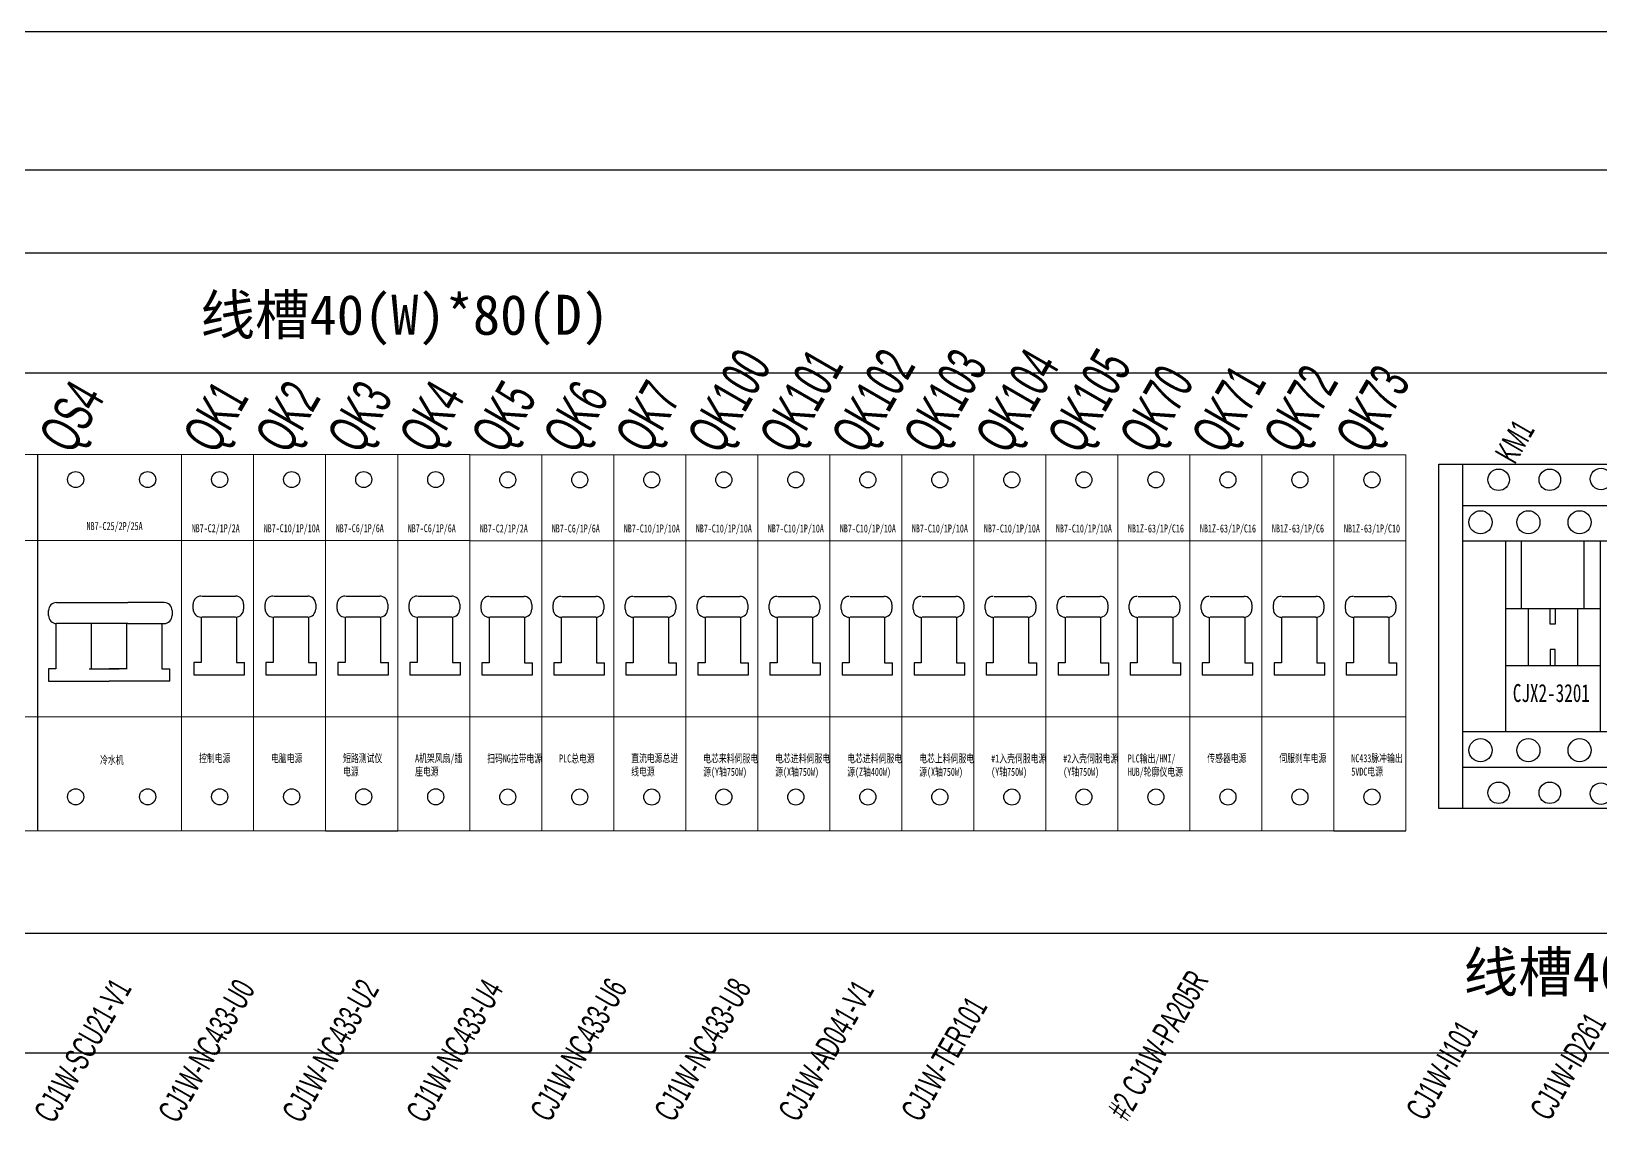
# Model space of a CAD drawing. Header units: millimetres. Extents: x 336 to 12810, y -1577 to 4105.
# Drawn here: x 6502.8 to 6895, y 1675.2 to 1948.1 of the extents above; entities that cross this region are included whole.
import ezdxf

# ---------------------------------------------------------------- set-up
doc = ezdxf.new("R2010")
doc.units = ezdxf.units.MM
doc.layers.add('TEXT', color=2, linetype='Continuous')
doc.layers.add('细实线层', color=7, linetype='Continuous')
doc.styles.add('ST', font='', dxfattribs={"width": 0.8, "height": 300})
doc.styles.get("Standard").update_dxf_attribs({"font": ''})
doc.styles.add('宋', font='', dxfattribs={"width": 0.7})
doc.styles.add('样式 8', font='arial.ttf', dxfattribs={"width": 0.6, "height": 2.5})
doc.styles.get('ST').set_extended_font_data('SimSun')
doc.styles.get('Standard').set_extended_font_data('SimSun')
doc.styles.get('宋').set_extended_font_data('SimSun')
doc.dimstyles.new('ISO-25', dxfattribs={"dimtxt": 2.5, "dimasz": 2.5, "dimexe": 1.25, "dimexo": 0.625, "dimtad": 1, "dimtxsty": 'Standard', "dimcen": 2.5, "dimadec": 0, "dimazin": 0, "dimtfac": 1, "dimtmove": 0, "dimatfit": 3, "dimfxl": 1, "dimarcsym": 0})

# ---------------------------------------------------------------- blocks, each defined once
blk = doc.blocks.new('*D281')
at = {"color": 0, "lineweight": -2}
for p, q in [((6228.84, 1893.42), (6228.84, 1914.79)), ((7828.84, 1893.42), (7828.84, 1914.79)), ((6231.34, 1913.54), (7826.34, 1913.54))]:
    blk.add_line(p, q, dxfattribs=at)
at = {"color": 0}
for points in [[(6231.34, 1913.96), (6231.34, 1913.12), (6228.84, 1913.54)], [(7826.34, 1913.12), (7826.34, 1913.96), (7828.84, 1913.54)]]:
    blk.add_solid(points, dxfattribs=at)
at = {"layer": 'Defpoints', "color": 0}
for p in [(7828.84, 1913.54), (6228.84, 1892.79), (7828.84, 1892.79)]:
    blk.add_point(p, dxfattribs=at)
at = {"color": 0, "insert": (7028.84, 1921.67), "char_height": 2.5, "attachment_point": 5}
blk.add_mtext('{\\H6x;1600}', dxfattribs=at)
blk = doc.blocks.new('CJX2-3201')
for p, q in [((6642.26, 2108.3), (6687.26, 2108.3)), ((6642.26, 2089.11), (6642.26, 2108.3)), ((6687.26, 2108.3), (6687.26, 2089.11)), ((6642.26, 2097.98), (6687.26, 2097.98)), ((6642.26, 2041.48), (6642.26, 2089.11)), ((6642.26, 2089.11), (6687.26, 2089.11)), ((6652.94, 2089.11), (6652.94, 2041.48)), ((6656.95, 2072.26), (6656.95, 2089.11)), ((6672.58, 2072.26), (6672.58, 2089.11)), ((6676.59, 2089.11), (6676.59, 2041.48)), ((6687.26, 2089.11), (6687.26, 2041.48)), ((6652.94, 2072.26), (6676.59, 2072.26)), ((6658.58, 2072.26), (6658.58, 2058.03)), ((6664.08, 2068.31), (6664.08, 2072.26)), ((6665.36, 2072.26), (6665.36, 2068.31)), ((6670.95, 2072.26), (6670.95, 2058.03)), ((6665.36, 2068.31), (6664.08, 2068.31)), ((6665.36, 2061.98), (6664.08, 2061.98)), ((6664.08, 2061.98), (6664.08, 2058.03)), ((6665.36, 2058.03), (6665.36, 2061.98)), ((6652.94, 2058.03), (6676.59, 2058.03)), ((6642.26, 2022.3), (6642.26, 2041.48)), ((6642.26, 2041.48), (6687.26, 2041.48)), ((6687.26, 2041.48), (6687.26, 2022.3)), ((6642.26, 2032.61), (6687.26, 2032.61)), ((6687.26, 2022.3), (6642.26, 2022.3))]:
    blk.add_line(p, q)
blk.add_lwpolyline([(6636.26, 2108.3), (6693.26, 2108.3), (6693.26, 2022.3), (6636.26, 2022.3)], close=True)
for centre, radius in [((6651.2, 2104.4), 2.69), ((6663.99, 2104.4), 2.69), ((6676.79, 2104.61), 2.69), ((6646.68, 2093.77), 2.89), ((6658.65, 2093.77), 2.89), ((6671.45, 2093.77), 2.89), ((6682.89, 2093.97), 2.89), ((6646.68, 2036.83), 2.89), ((6658.65, 2036.83), 2.89), ((6671.45, 2036.83), 2.89), ((6682.89, 2036.62), 2.89), ((6651.2, 2026.19), 2.69), ((6663.99, 2026.19), 2.69), ((6676.79, 2025.98), 2.69)]:
    blk.add_circle(centre, radius)
at = {"layer": 'TEXT', "color": 0, "style": 'ST', "width": 0.7}
blk.add_text('CJX2-3201', height=4.5, dxfattribs=at).set_placement((6654.74, 2048.87))

msp = doc.modelspace()

# ---------------------------------------------------------------- linework, layer by layer
for p, q in [((6268.84, 1862.792), (7328.84, 1862.792)), ((6504.302, 1842.364), (6504.302, 1748.364)), ((6543.36, 1790.404), (6543.36, 1787.34)), ((6561.36, 1790.404), (6561.36, 1787.34)), ((6579.36, 1790.404), (6579.36, 1787.34)), ((6597.36, 1790.404), (6597.36, 1787.34)), ((6615.36, 1790.343), (6615.36, 1787.278)), ((6633.36, 1790.343), (6633.36, 1787.278)), ((6651.36, 1790.343), (6651.36, 1787.278)), ((6669.36, 1790.343), (6669.36, 1787.278)), ((6687.36, 1790.343), (6687.36, 1787.278)), ((6705.36, 1790.343), (6705.36, 1787.278)), ((6723.36, 1790.343), (6723.36, 1787.278)), ((6741.36, 1790.343), (6741.36, 1787.278)), ((6759.36, 1790.343), (6759.36, 1787.278)), ((6777.36, 1790.343), (6777.36, 1787.278)), ((6795.36, 1790.343), (6795.36, 1787.278)), ((6813.36, 1790.343), (6813.36, 1787.278)), ((6831.36, 1790.343), (6831.36, 1787.278)), ((6543.36, 1787.34), (6556.017, 1787.34)), ((6561.36, 1787.34), (6574.017, 1787.34)), ((6579.36, 1787.34), (6592.017, 1787.34)), ((6597.36, 1787.34), (6610.017, 1787.34)), ((6615.36, 1787.278), (6628.017, 1787.278)), ((6633.36, 1787.278), (6646.017, 1787.278)), ((6651.36, 1787.278), (6664.017, 1787.278)), ((6669.36, 1787.278), (6682.017, 1787.278)), ((6687.36, 1787.278), (6700.017, 1787.278)), ((6705.36, 1787.278), (6718.017, 1787.278)), ((6723.36, 1787.278), (6736.017, 1787.278)), ((6741.36, 1787.278), (6754.017, 1787.278)), ((6759.36, 1787.278), (6772.017, 1787.278)), ((6777.36, 1787.278), (6790.017, 1787.278)), ((6795.36, 1787.278), (6808.017, 1787.278)), ((6813.36, 1787.278), (6826.017, 1787.278)), ((6831.36, 1787.278), (6844.017, 1787.278)), ((6576.302, 1748.364), (6594.302, 1748.364)), ((6828.302, 1748.303), (6846.302, 1748.303)), ((6268.84, 1722.792), (7328.84, 1722.792)), ((7328.84, 1692.792), (6268.84, 1692.792))]:
    msp.add_line(p, q)
at = {"color": 0}
for p, q in [((6509.054, 1805.369), (6526.853, 1805.369)), ((6535.953, 1805.369), (6526.853, 1805.369)), ((6543.164, 1803.76), (6543.164, 1804.987)), ((6545.36, 1806.987), (6553.811, 1806.987)), ((6555.811, 1804.987), (6555.811, 1803.76)), ((6561.164, 1803.76), (6561.164, 1804.987)), ((6563.36, 1806.987), (6571.811, 1806.987)), ((6573.811, 1804.987), (6573.811, 1803.76)), ((6579.164, 1803.76), (6579.164, 1804.987)), ((6581.36, 1806.987), (6589.811, 1806.987)), ((6591.811, 1804.987), (6591.811, 1803.76)), ((6597.164, 1803.76), (6597.164, 1804.987)), ((6599.36, 1806.987), (6607.811, 1806.987)), ((6609.811, 1804.987), (6609.811, 1803.76)), ((6615.164, 1803.699), (6615.164, 1804.926)), ((6617.36, 1806.926), (6625.811, 1806.926)), ((6627.811, 1804.926), (6627.811, 1803.699)), ((6633.164, 1803.699), (6633.164, 1804.926)), ((6635.36, 1806.926), (6643.811, 1806.926)), ((6645.811, 1804.926), (6645.811, 1803.699)), ((6651.164, 1803.699), (6651.164, 1804.926)), ((6653.36, 1806.926), (6661.811, 1806.926)), ((6663.811, 1804.926), (6663.811, 1803.699)), ((6669.164, 1803.699), (6669.164, 1804.926)), ((6671.36, 1806.926), (6679.811, 1806.926)), ((6681.811, 1804.926), (6681.811, 1803.699)), ((6687.164, 1803.699), (6687.164, 1804.926)), ((6689.36, 1806.926), (6697.811, 1806.926)), ((6699.811, 1804.926), (6699.811, 1803.699)), ((6705.164, 1803.699), (6705.164, 1804.926)), ((6707.36, 1806.926), (6715.811, 1806.926)), ((6717.811, 1804.926), (6717.811, 1803.699)), ((6723.164, 1803.699), (6723.164, 1804.926)), ((6725.36, 1806.926), (6733.811, 1806.926)), ((6735.811, 1804.926), (6735.811, 1803.699)), ((6741.164, 1803.699), (6741.164, 1804.926)), ((6743.36, 1806.926), (6751.811, 1806.926)), ((6753.811, 1804.926), (6753.811, 1803.699)), ((6759.164, 1803.699), (6759.164, 1804.926)), ((6761.36, 1806.926), (6769.811, 1806.926)), ((6771.811, 1804.926), (6771.811, 1803.699)), ((6777.164, 1803.699), (6777.164, 1804.926)), ((6779.36, 1806.926), (6787.811, 1806.926)), ((6789.811, 1804.926), (6789.811, 1803.699)), ((6795.164, 1803.699), (6795.164, 1804.926)), ((6797.36, 1806.926), (6805.811, 1806.926)), ((6807.811, 1804.926), (6807.811, 1803.699)), ((6813.164, 1803.699), (6813.164, 1804.926)), ((6815.36, 1806.926), (6823.811, 1806.926)), ((6825.811, 1804.926), (6825.811, 1803.699)), ((6831.164, 1803.699), (6831.164, 1804.926)), ((6833.36, 1806.926), (6841.811, 1806.926)), ((6843.811, 1804.926), (6843.811, 1803.699)), ((6507.054, 1802.141), (6507.054, 1803.369)), ((6537.914, 1803.369), (6537.914, 1802.142)), ((6545.164, 1801.76), (6545.164, 1790.404)), ((6553.811, 1801.76), (6545.36, 1801.76)), ((6554.006, 1801.76), (6554.006, 1790.404)), ((6563.164, 1801.76), (6563.164, 1790.404)), ((6571.811, 1801.76), (6563.36, 1801.76)), ((6572.006, 1801.76), (6572.006, 1790.404)), ((6581.164, 1801.76), (6581.164, 1790.404)), ((6589.811, 1801.76), (6581.36, 1801.76)), ((6590.006, 1801.76), (6590.006, 1790.404)), ((6599.164, 1801.76), (6599.164, 1790.404)), ((6607.811, 1801.76), (6599.36, 1801.76)), ((6608.006, 1801.76), (6608.006, 1790.404)), ((6617.164, 1801.699), (6617.164, 1790.343)), ((6625.811, 1801.699), (6617.36, 1801.699)), ((6626.006, 1801.699), (6626.006, 1790.343)), ((6635.164, 1801.699), (6635.164, 1790.343)), ((6643.811, 1801.699), (6635.36, 1801.699)), ((6644.006, 1801.699), (6644.006, 1790.343)), ((6653.164, 1801.699), (6653.164, 1790.343)), ((6661.811, 1801.699), (6653.36, 1801.699)), ((6662.006, 1801.699), (6662.006, 1790.343)), ((6671.164, 1801.699), (6671.164, 1790.343)), ((6679.811, 1801.699), (6671.36, 1801.699)), ((6680.006, 1801.699), (6680.006, 1790.343)), ((6689.164, 1801.699), (6689.164, 1790.343)), ((6697.811, 1801.699), (6689.36, 1801.699)), ((6698.006, 1801.699), (6698.006, 1790.343)), ((6707.164, 1801.699), (6707.164, 1790.343)), ((6715.811, 1801.699), (6707.36, 1801.699)), ((6716.006, 1801.699), (6716.006, 1790.343)), ((6725.164, 1801.699), (6725.164, 1790.343)), ((6733.811, 1801.699), (6725.36, 1801.699)), ((6734.006, 1801.699), (6734.006, 1790.343)), ((6743.164, 1801.699), (6743.164, 1790.343)), ((6751.811, 1801.699), (6743.36, 1801.699)), ((6752.006, 1801.699), (6752.006, 1790.343)), ((6761.164, 1801.699), (6761.164, 1790.343)), ((6769.811, 1801.699), (6761.36, 1801.699)), ((6770.006, 1801.699), (6770.006, 1790.343)), ((6779.164, 1801.699), (6779.164, 1790.343)), ((6787.811, 1801.699), (6779.36, 1801.699)), ((6788.006, 1801.699), (6788.006, 1790.343)), ((6797.164, 1801.699), (6797.164, 1790.343)), ((6805.811, 1801.699), (6797.36, 1801.699)), ((6806.006, 1801.699), (6806.006, 1790.343)), ((6815.164, 1801.699), (6815.164, 1790.343)), ((6823.811, 1801.699), (6815.36, 1801.699)), ((6824.006, 1801.699), (6824.006, 1790.343)), ((6833.164, 1801.699), (6833.164, 1790.343)), ((6841.811, 1801.699), (6833.36, 1801.699)), ((6842.006, 1801.699), (6842.006, 1790.343)), ((6508.858, 1800.141), (6508.858, 1788.785)), ((6526.853, 1800.141), (6509.054, 1800.141)), ((6517.701, 1800.141), (6517.701, 1788.785)), ((6526.528, 1800.141), (6526.528, 1788.785)), ((6526.853, 1800.141), (6535.953, 1800.141)), ((6535.37, 1800.141), (6535.37, 1788.785)), ((6508.858, 1788.785), (6507.054, 1788.785)), ((6507.054, 1788.785), (6507.054, 1785.721)), ((6517.169, 1788.785), (6524.723, 1788.785)), ((6517.701, 1788.785), (6522.179, 1788.785)), ((6526.657, 1788.785), (6522.179, 1788.785)), ((6526.528, 1788.785), (6524.723, 1788.785)), ((6535.37, 1788.785), (6537.381, 1788.785)), ((6545.164, 1790.404), (6543.36, 1790.404)), ((6554.006, 1790.404), (6556.017, 1790.404)), ((6563.164, 1790.404), (6561.36, 1790.404)), ((6572.006, 1790.404), (6574.017, 1790.404)), ((6581.164, 1790.404), (6579.36, 1790.404)), ((6590.006, 1790.404), (6592.017, 1790.404)), ((6599.164, 1790.404), (6597.36, 1790.404)), ((6608.006, 1790.404), (6610.017, 1790.404)), ((6617.164, 1790.343), (6615.36, 1790.343)), ((6626.006, 1790.343), (6628.017, 1790.343)), ((6635.164, 1790.343), (6633.36, 1790.343)), ((6644.006, 1790.343), (6646.017, 1790.343)), ((6653.164, 1790.343), (6651.36, 1790.343)), ((6662.006, 1790.343), (6664.017, 1790.343)), ((6671.164, 1790.343), (6669.36, 1790.343)), ((6680.006, 1790.343), (6682.017, 1790.343)), ((6689.164, 1790.343), (6687.36, 1790.343)), ((6698.006, 1790.343), (6700.017, 1790.343)), ((6707.164, 1790.343), (6705.36, 1790.343)), ((6716.006, 1790.343), (6718.017, 1790.343)), ((6725.164, 1790.343), (6723.36, 1790.343)), ((6734.006, 1790.343), (6736.017, 1790.343)), ((6743.164, 1790.343), (6741.36, 1790.343)), ((6752.006, 1790.343), (6754.017, 1790.343)), ((6761.164, 1790.343), (6759.36, 1790.343)), ((6770.006, 1790.343), (6772.017, 1790.343)), ((6779.164, 1790.343), (6777.36, 1790.343)), ((6788.006, 1790.343), (6790.017, 1790.343)), ((6797.164, 1790.343), (6795.36, 1790.343)), ((6806.006, 1790.343), (6808.017, 1790.343)), ((6815.164, 1790.343), (6813.36, 1790.343)), ((6824.006, 1790.343), (6826.017, 1790.343)), ((6833.164, 1790.343), (6831.36, 1790.343)), ((6842.006, 1790.343), (6844.017, 1790.343)), ((6507.054, 1785.721), (6522.179, 1785.721)), ((6537.381, 1785.721), (6522.179, 1785.721))]:
    msp.add_line(p, q, dxfattribs=at)
at = {"color": 1}
msp.add_lwpolyline([(6148.29, 1948.1), (7905.608, 1948.1), (7905.608, 940.442), (6148.29, 940.442)], close=True, dxfattribs=at)
msp.add_lwpolyline([(6228.84, 1892.792), (7828.84, 1892.792), (7828.84, 1402.792), (6228.84, 1402.792)], close=True)
at = {"color": 0, "linetype": 'Continuous'}
for centre in [(6513.815, 1836.106), (6531.815, 1836.106), (6549.815, 1836.106), (6567.815, 1836.106), (6585.815, 1836.106), (6603.815, 1836.106), (6621.815, 1836.045), (6639.815, 1836.045), (6657.815, 1836.045), (6675.815, 1836.045), (6693.815, 1836.045), (6711.815, 1836.045), (6729.815, 1836.045), (6747.815, 1836.045), (6765.815, 1836.045), (6783.815, 1836.045), (6801.815, 1836.045), (6819.815, 1836.045), (6837.815, 1836.045), (6513.815, 1756.845), (6531.815, 1756.845), (6549.815, 1756.845), (6567.815, 1756.845), (6585.815, 1756.845), (6603.815, 1756.845), (6621.815, 1756.784), (6639.815, 1756.784), (6657.815, 1756.784), (6675.815, 1756.784), (6693.815, 1756.784), (6711.815, 1756.784), (6729.815, 1756.784), (6747.815, 1756.784), (6765.815, 1756.784), (6783.815, 1756.784), (6801.815, 1756.784), (6819.815, 1756.784), (6837.815, 1756.784)]:
    msp.add_circle(centre, 2.01, dxfattribs=at)
at = {"color": 0}
for centre, start, end in [((6509.054, 1803.369), 90, 180), ((6535.914, 1803.369), 0, 90), ((6545.164, 1804.987), 90, 180), ((6553.811, 1804.987), 0, 90), ((6563.164, 1804.987), 90, 180), ((6571.811, 1804.987), 0, 90), ((6581.164, 1804.987), 90, 180), ((6589.811, 1804.987), 0, 90), ((6599.164, 1804.987), 90, 180), ((6607.811, 1804.987), 0, 90), ((6617.164, 1804.926), 90, 180), ((6625.811, 1804.926), 0, 90), ((6635.164, 1804.926), 90, 180), ((6643.811, 1804.926), 0, 90), ((6653.164, 1804.926), 90, 180), ((6661.811, 1804.926), 0, 90), ((6671.164, 1804.926), 90, 180), ((6679.811, 1804.926), 0, 90), ((6689.164, 1804.926), 90, 180), ((6697.811, 1804.926), 0, 90), ((6707.164, 1804.926), 90, 180), ((6715.811, 1804.926), 0, 90), ((6725.164, 1804.926), 90, 180), ((6733.811, 1804.926), 0, 90), ((6743.164, 1804.926), 90, 180), ((6751.811, 1804.926), 0, 90), ((6761.164, 1804.926), 90, 180), ((6769.811, 1804.926), 0, 90), ((6779.164, 1804.926), 90, 180), ((6787.811, 1804.926), 0, 90), ((6797.164, 1804.926), 90, 180), ((6805.811, 1804.926), 0, 90), ((6815.164, 1804.926), 90, 180), ((6823.811, 1804.926), 0, 90), ((6833.164, 1804.926), 90, 180), ((6841.811, 1804.926), 0, 90), ((6509.054, 1802.141), 180, 270), ((6535.914, 1802.142), 270, 0), ((6545.164, 1803.76), 180, 270), ((6553.811, 1803.76), 270, 0), ((6563.164, 1803.76), 180, 270), ((6571.811, 1803.76), 270, 0), ((6581.164, 1803.76), 180, 270), ((6589.811, 1803.76), 270, 0), ((6599.164, 1803.76), 180, 270), ((6607.811, 1803.76), 270, 0), ((6617.164, 1803.699), 180, 270), ((6625.811, 1803.699), 270, 0), ((6635.164, 1803.699), 180, 270), ((6643.811, 1803.699), 270, 0), ((6653.164, 1803.699), 180, 270), ((6661.811, 1803.699), 270, 0), ((6671.164, 1803.699), 180, 270), ((6679.811, 1803.699), 270, 0), ((6689.164, 1803.699), 180, 270), ((6697.811, 1803.699), 270, 0), ((6707.164, 1803.699), 180, 270), ((6715.811, 1803.699), 270, 0), ((6725.164, 1803.699), 180, 270), ((6733.811, 1803.699), 270, 0), ((6743.164, 1803.699), 180, 270), ((6751.811, 1803.699), 270, 0), ((6761.164, 1803.699), 180, 270), ((6769.811, 1803.699), 270, 0), ((6779.164, 1803.699), 180, 270), ((6787.811, 1803.699), 270, 0), ((6797.164, 1803.699), 180, 270), ((6805.811, 1803.699), 270, 0), ((6815.164, 1803.699), 180, 270), ((6823.811, 1803.699), 270, 0), ((6833.164, 1803.699), 180, 270), ((6841.811, 1803.699), 270, 0)]:
    msp.add_arc(centre, 2, start, end, dxfattribs=at)
at = {"layer": 'TEXT', "linetype": 'Continuous'}
for p, q in [((6537.381, 1785.721), (6537.381, 1788.785)), ((6556.017, 1787.34), (6556.017, 1790.404)), ((6574.017, 1787.34), (6574.017, 1790.404)), ((6592.017, 1787.34), (6592.017, 1790.404)), ((6610.017, 1787.34), (6610.017, 1790.404)), ((6628.017, 1787.278), (6628.017, 1790.343)), ((6646.017, 1787.278), (6646.017, 1790.343)), ((6664.017, 1787.278), (6664.017, 1790.343)), ((6682.017, 1787.278), (6682.017, 1790.343)), ((6700.017, 1787.278), (6700.017, 1790.343)), ((6718.017, 1787.278), (6718.017, 1790.343)), ((6736.017, 1787.278), (6736.017, 1790.343)), ((6754.017, 1787.278), (6754.017, 1790.343)), ((6772.017, 1787.278), (6772.017, 1790.343)), ((6790.017, 1787.278), (6790.017, 1790.343)), ((6808.017, 1787.278), (6808.017, 1790.343)), ((6826.017, 1787.278), (6826.017, 1790.343)), ((6844.017, 1787.278), (6844.017, 1790.343))]:
    msp.add_line(p, q, dxfattribs=at)
at = {"layer": '细实线层', "lineweight": 0}
for p, q in [((6486.302, 1842.364), (6504.302, 1842.364)), ((6504.302, 1842.364), (6504.302, 1748.364)), ((6504.302, 1842.364), (6504.302, 1748.364)), ((6504.302, 1842.364), (6522.302, 1842.364)), ((6522.302, 1842.364), (6540.302, 1842.364)), ((6540.302, 1842.364), (6540.302, 1748.364)), ((6540.302, 1842.364), (6558.302, 1842.364)), ((6540.302, 1842.364), (6540.302, 1748.364)), ((6540.302, 1842.364), (6540.302, 1748.364)), ((6558.302, 1842.364), (6558.302, 1748.364)), ((6558.302, 1842.364), (6558.302, 1748.364)), ((6558.302, 1842.364), (6576.302, 1842.364)), ((6576.302, 1842.364), (6576.302, 1748.364)), ((6576.302, 1842.364), (6576.302, 1748.364)), ((6576.302, 1842.364), (6594.302, 1842.364)), ((6594.302, 1842.364), (6594.302, 1748.364)), ((6594.302, 1842.364), (6612.302, 1842.364)), ((6594.302, 1842.364), (6594.302, 1748.364)), ((6594.302, 1842.364), (6594.302, 1748.364)), ((6612.302, 1842.303), (6612.302, 1748.303)), ((6612.302, 1842.303), (6612.302, 1748.303)), ((6612.302, 1842.303), (6630.302, 1842.303)), ((6630.302, 1842.303), (6630.302, 1748.303)), ((6630.302, 1842.303), (6630.302, 1748.303)), ((6630.302, 1842.303), (6648.302, 1842.303)), ((6648.302, 1842.303), (6648.302, 1748.303)), ((6648.302, 1842.303), (6648.302, 1748.303)), ((6648.302, 1842.303), (6666.302, 1842.303)), ((6666.302, 1842.303), (6666.302, 1748.303)), ((6666.302, 1842.303), (6666.302, 1748.303)), ((6666.302, 1842.303), (6684.302, 1842.303)), ((6684.302, 1842.303), (6684.302, 1748.303)), ((6684.302, 1842.303), (6684.302, 1748.303)), ((6684.302, 1842.303), (6702.302, 1842.303)), ((6702.302, 1842.303), (6702.302, 1748.303)), ((6702.302, 1842.303), (6702.302, 1748.303)), ((6702.302, 1842.303), (6720.302, 1842.303)), ((6720.302, 1842.303), (6720.302, 1748.303)), ((6720.302, 1842.303), (6720.302, 1748.303)), ((6720.302, 1842.303), (6738.302, 1842.303)), ((6738.302, 1842.303), (6738.302, 1748.303)), ((6738.302, 1842.303), (6738.302, 1748.303)), ((6738.302, 1842.303), (6756.302, 1842.303)), ((6756.302, 1842.303), (6756.302, 1748.303)), ((6756.302, 1842.303), (6756.302, 1748.303)), ((6756.302, 1842.303), (6774.302, 1842.303)), ((6774.302, 1842.303), (6774.302, 1748.303)), ((6774.302, 1842.303), (6792.302, 1842.303)), ((6774.302, 1842.303), (6774.302, 1748.303)), ((6792.302, 1842.303), (6792.302, 1748.303)), ((6792.302, 1842.303), (6792.302, 1748.303)), ((6792.302, 1842.303), (6810.302, 1842.303)), ((6810.302, 1842.303), (6810.302, 1748.303)), ((6810.302, 1842.303), (6810.302, 1748.303)), ((6810.302, 1842.303), (6828.302, 1842.303)), ((6828.302, 1842.303), (6828.302, 1748.303)), ((6828.302, 1842.303), (6828.302, 1748.303)), ((6828.302, 1842.303), (6846.302, 1842.303)), ((6846.302, 1842.303), (6846.302, 1748.303)), ((6486.302, 1820.864), (6504.302, 1820.864)), ((6504.302, 1820.864), (6522.302, 1820.864)), ((6522.302, 1820.864), (6540.302, 1820.864)), ((6540.302, 1820.864), (6558.302, 1820.864)), ((6558.302, 1820.864), (6576.302, 1820.864)), ((6576.302, 1820.864), (6594.302, 1820.864)), ((6594.302, 1820.864), (6612.302, 1820.864)), ((6612.302, 1820.803), (6630.302, 1820.803)), ((6630.302, 1820.803), (6648.302, 1820.803)), ((6648.302, 1820.803), (6666.302, 1820.803)), ((6666.302, 1820.803), (6684.302, 1820.803)), ((6684.302, 1820.803), (6702.302, 1820.803)), ((6702.302, 1820.803), (6720.302, 1820.803)), ((6720.302, 1820.803), (6738.302, 1820.803)), ((6738.302, 1820.803), (6756.302, 1820.803)), ((6756.302, 1820.803), (6774.302, 1820.803)), ((6774.302, 1820.803), (6792.302, 1820.803)), ((6792.302, 1820.803), (6810.302, 1820.803)), ((6810.302, 1820.803), (6828.302, 1820.803)), ((6828.302, 1820.803), (6846.302, 1820.803)), ((6486.302, 1776.864), (6504.302, 1776.864)), ((6504.302, 1776.864), (6522.302, 1776.864)), ((6522.302, 1776.864), (6540.302, 1776.864)), ((6540.302, 1776.864), (6558.302, 1776.864)), ((6558.302, 1776.864), (6576.302, 1776.864)), ((6576.302, 1776.864), (6594.302, 1776.864)), ((6594.302, 1776.864), (6612.302, 1776.864)), ((6612.302, 1776.803), (6630.302, 1776.803)), ((6630.302, 1776.803), (6648.302, 1776.803)), ((6648.302, 1776.803), (6666.302, 1776.803)), ((6666.302, 1776.803), (6684.302, 1776.803)), ((6684.302, 1776.803), (6702.302, 1776.803)), ((6702.302, 1776.803), (6720.302, 1776.803)), ((6720.302, 1776.803), (6738.302, 1776.803)), ((6738.302, 1776.803), (6756.302, 1776.803)), ((6756.302, 1776.803), (6774.302, 1776.803)), ((6774.302, 1776.803), (6792.302, 1776.803)), ((6792.302, 1776.803), (6810.302, 1776.803)), ((6810.302, 1776.803), (6828.302, 1776.803)), ((6828.302, 1776.803), (6846.302, 1776.803)), ((6486.302, 1748.364), (6504.302, 1748.364)), ((6504.302, 1748.364), (6522.302, 1748.364)), ((6522.302, 1748.364), (6540.302, 1748.364)), ((6540.302, 1748.364), (6558.302, 1748.364)), ((6558.302, 1748.364), (6576.302, 1748.364)), ((6594.302, 1748.364), (6612.302, 1748.364)), ((6612.302, 1748.303), (6630.302, 1748.303)), ((6630.302, 1748.303), (6648.302, 1748.303)), ((6648.302, 1748.303), (6666.302, 1748.303)), ((6666.302, 1748.303), (6684.302, 1748.303)), ((6684.302, 1748.303), (6702.302, 1748.303)), ((6702.302, 1748.303), (6720.302, 1748.303)), ((6720.302, 1748.303), (6738.302, 1748.303)), ((6738.302, 1748.303), (6756.302, 1748.303)), ((6756.302, 1748.303), (6774.302, 1748.303)), ((6774.302, 1748.303), (6792.302, 1748.303)), ((6792.302, 1748.303), (6810.302, 1748.303)), ((6810.302, 1748.303), (6828.302, 1748.303))]:
    msp.add_line(p, q, dxfattribs=at)

# ---------------------------------------------------------------- block references
msp.add_blockref('CJX2-3201', (218.27, -268.341))

# ---------------------------------------------------------------- texts
at = {"lineweight": 0, "style": '样式 8', "width": 0.6}
for s, height, p in [('QK100', 10, (6674.901, 1842.027)), ('QK101', 10, (6692.901, 1842.027)), ('QK102', 10, (6710.901, 1842.027)), ('QK103', 10, (6728.901, 1842.027)), ('QK104', 10, (6746.901, 1842.027)), ('QK105', 10, (6764.901, 1842.027)), ('QK70', 10, (6782.901, 1842.027)), ('QK71', 10, (6800.901, 1842.027)), ('QK72', 10, (6818.901, 1842.027)), ('QK73', 10, (6836.901, 1842.027)), ('QS4', 10, (6512.901, 1842.088)), ('QK1', 10, (6548.901, 1842.088)), ('QK2', 10, (6566.901, 1842.088)), ('QK3', 10, (6584.901, 1842.088)), ('QK4', 10, (6602.901, 1842.088)), ('QK5', 10, (6620.901, 1842.088)), ('QK6', 10, (6638.901, 1842.088)), ('QK7', 10, (6656.901, 1842.088)), ('KM1', 6, (6873.508, 1839.678)), ('CJ1W-SCU21-V1', 6, (6508.293, 1674.901)), ('CJ1W-NC433-U0', 6, (6539.293, 1674.928)), ('CJ1W-NC433-U2', 6, (6570.293, 1674.928)), ('CJ1W-NC433-U4', 6, (6601.293, 1674.928)), ('CJ1W-NC433-U6', 6, (6632.293, 1675.219)), ('CJ1W-NC433-U8', 6, (6663.293, 1675.228)), ('CJ1W-AD041-V1', 6, (6694.293, 1675.228)), ('#2 CJ1W-PA205R', 6, (6776.641, 1675.528)), ('CJ1W-TER101', 6, (6724.993, 1675.228)), ('CJ1W-ID261', 6, (6882.191, 1675.529)), ('CJ1W-II101', 6, (6851.191, 1675.529))]:
    msp.add_text(s, height=height, rotation=60, dxfattribs=at).set_placement(p)
at = {"lineweight": 0, "char_height": 10, "width": 120.02374, "attachment_point": 1}
for insert in [(6545.004, 1882.286), (6860.713, 1718.063)]:
    msp.add_mtext('线槽40(W)*80(D)', dxfattribs=dict(at, insert=insert))
at = {"lineweight": 0, "char_height": 2, "attachment_point": 1, "style": '宋'}
for s, insert, width in [('冷水机', (6519.922, 1767.045), 9.2203), ('控制电源', (6544.655, 1767.476), 14.95364), ('电脑电源', (6562.655, 1767.476), 14.95364), ('短路测试仪电源', (6580.655, 1767.476), 10.15364), ('A机架风扇/插座电源', (6598.655, 1767.476), 13.6203), ('扫码NG拉带电源', (6616.655, 1767.415), 14.95364), ('PLC总电源', (6634.655, 1767.415), 14.95364), ('直流电源总进线电源', (6652.655, 1767.476), 12.6341), ('电芯来料伺服电源(Y轴750W)', (6670.655, 1767.415), 14.95364), ('电芯进料伺服电源(X轴750W)', (6688.655, 1767.415), 14.95364), ('电芯进料伺服电源(Z轴400W)', (6706.655, 1767.415), 14.95364), ('电芯上料伺服电源(X轴750W)', (6724.655, 1767.415), 14.95364), ('#1入壳伺服电源(Y轴750W)', (6742.655, 1767.415), 14.95364), ('#2入壳伺服电源(Y轴750W)', (6760.655, 1767.415), 14.95364), ('PLC输出/HMI/\\PHUB/轮廓仪电源', (6776.766, 1767.415), 14.95364), ('传感器电源', (6796.655, 1767.476), 14.95364), ('伺服刹车电源', (6814.655, 1767.476), 14.95364), ('NC433脉冲输出5VDC电源', (6832.655, 1767.476), 14.95364)]:
    msp.add_mtext(s, dxfattribs=dict(at, insert=insert, width=width))
at = {"layer": 'TEXT', "color": 0, "style": 'ST', "width": 0.7}
for s, p in [('NB7-C25/2P/25A', (6516.553, 1823.489)), ('NB7-C2/1P/2A', (6542.825, 1822.951)), ('NB7-C10/1P/10A', (6560.825, 1822.951)), ('NB7-C6/1P/6A', (6578.825, 1822.951)), ('NB7-C6/1P/6A', (6596.825, 1822.951)), ('NB7-C2/1P/2A', (6614.825, 1822.89)), ('NB7-C6/1P/6A', (6632.825, 1822.89)), ('NB7-C10/1P/10A', (6650.825, 1822.89)), ('NB7-C10/1P/10A', (6668.825, 1822.89)), ('NB7-C10/1P/10A', (6686.825, 1822.89)), ('NB7-C10/1P/10A', (6704.825, 1822.89)), ('NB7-C10/1P/10A', (6722.825, 1822.89)), ('NB7-C10/1P/10A', (6740.825, 1822.89)), ('NB7-C10/1P/10A', (6758.825, 1822.89)), ('NB1Z-63/1P/C16', (6776.825, 1822.89)), ('NB1Z-63/1P/C16', (6794.825, 1822.89)), ('NB1Z-63/1P/C6', (6812.825, 1822.89)), ('NB1Z-63/1P/C10', (6830.825, 1822.89))]:
    msp.add_text(s, height=2, dxfattribs=at).set_placement(p)

# ---------------------------------------------------------------- dimensions: what is measured, and where the dimension line sits
dim = msp.add_linear_dim(base=(7828.84, 1913.541), p1=(6228.84, 1892.792), p2=(7828.84, 1892.792), text='{\\H6x;<>}', dimstyle='ISO-25')
dim.commit()
dim.dimension.update_dxf_attribs({"geometry": '*D281', "text_midpoint": (7028.84, 1913.541), "dimtype": 160})

doc.saveas('drawing.dxf')
